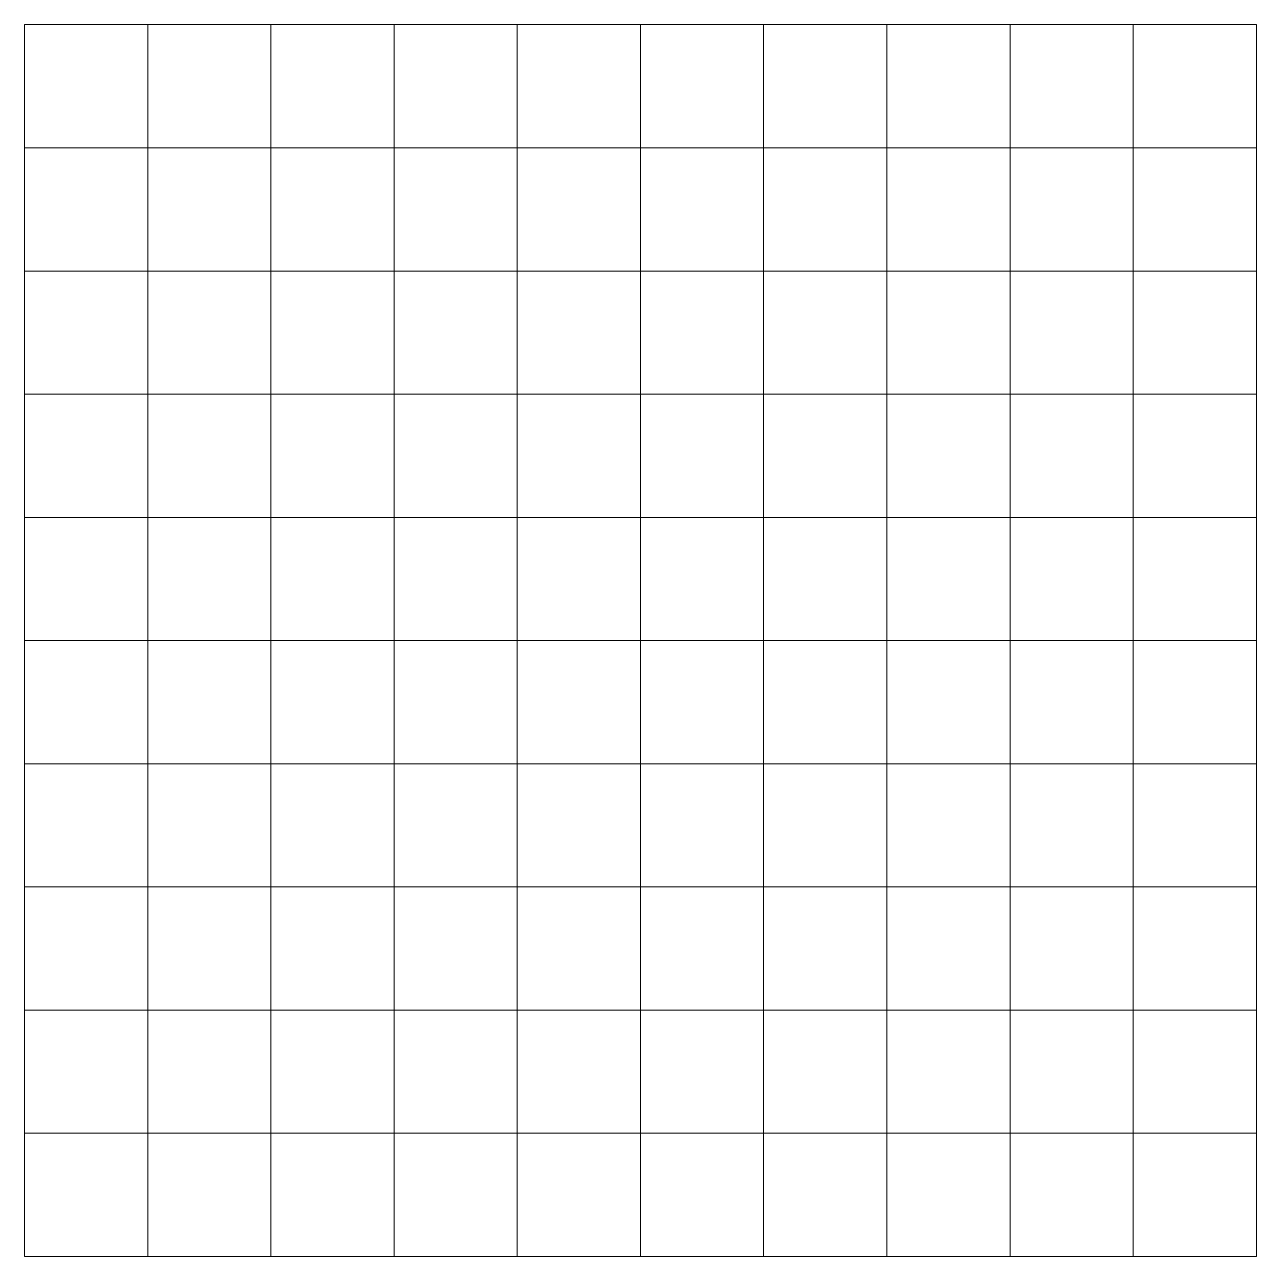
# Model space of a CAD drawing. Header units: inches. Extents: x 4.6 to 7.1, y 2.85 to 5.35.
import ezdxf

# ---------------------------------------------------------------- set-up
doc = ezdxf.new("R2010")
doc.units = ezdxf.units.IN
doc.header["$MEASUREMENT"] = 0
doc.layers.add('CONTINUOUS', color=7, linetype='Continuous', lineweight=0)

msp = doc.modelspace()

# ---------------------------------------------------------------- linework, layer by layer
at = {"layer": 'CONTINUOUS'}
for p, q in [((4.597, 5.3518), (4.597, 2.8518)), ((7.097, 5.3518), (4.597, 5.3518)), ((4.847, 5.3518), (4.847, 2.8518)), ((5.097, 5.3518), (5.097, 2.8518)), ((5.347, 5.3518), (5.347, 2.8518)), ((5.597, 5.3518), (5.597, 2.8518)), ((5.847, 5.3518), (5.847, 2.8518)), ((6.097, 5.3518), (6.097, 2.8518)), ((6.347, 5.3518), (6.347, 2.8518)), ((6.597, 5.3518), (6.597, 2.8518)), ((6.847, 5.3518), (6.847, 2.8518)), ((7.097, 2.8518), (7.097, 5.3518)), ((7.097, 5.1018), (4.597, 5.1018)), ((7.097, 4.8518), (4.597, 4.8518)), ((7.097, 4.6018), (4.597, 4.6018)), ((7.097, 4.3518), (4.597, 4.3518)), ((7.097, 4.1018), (4.597, 4.1018)), ((7.097, 3.8518), (4.597, 3.8518)), ((7.097, 3.6018), (4.597, 3.6018)), ((7.097, 3.3518), (4.597, 3.3518)), ((7.097, 3.1018), (4.597, 3.1018)), ((4.597, 2.8518), (7.097, 2.8518))]:
    msp.add_line(p, q, dxfattribs=at)

doc.saveas('drawing.dxf')
